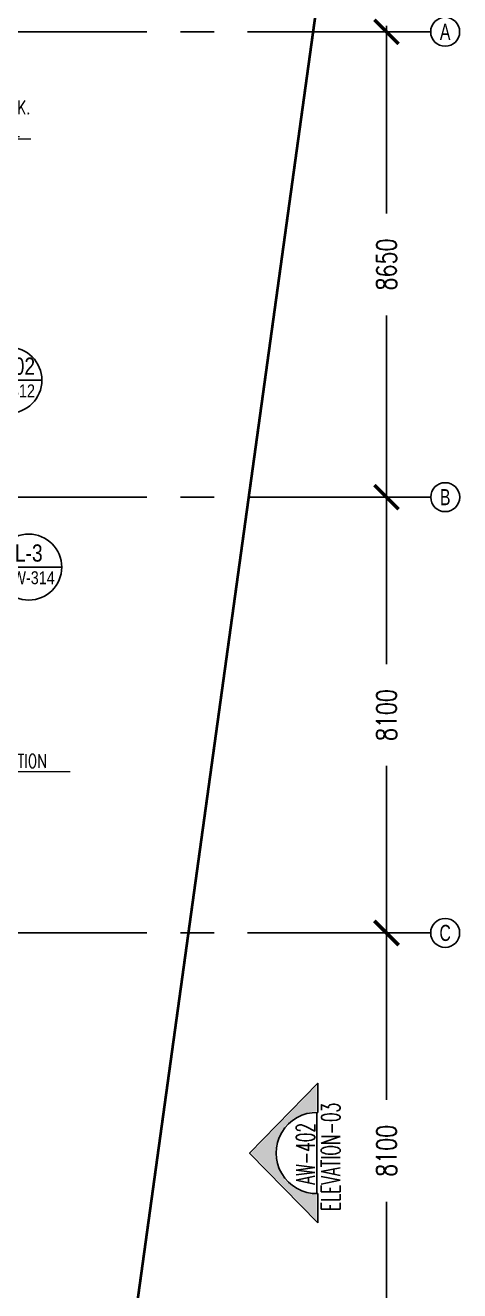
# Model space of a CAD drawing. Header units: millimetres. Extents: x -2076597 to 16308595, y -4402071 to 17875273.
# Drawn here: x -2017522 to -2009445, y -4373831 to -4350310 of the extents above; entities that cross this region are included whole.
import ezdxf
from ezdxf.enums import TextEntityAlignment as Align

# ---------------------------------------------------------------- set-up
doc = ezdxf.new("R2010")
doc.units = ezdxf.units.MM
for name, pattern in [('CENTER', [50.8, 31.75, -6.35, 6.35, -6.35]), ('CENTER2', [1.125, 0.75, -0.125, 0.125, -0.125]), ('DASHED', [19.05, 12.7, -6.35])]:
    doc.linetypes.add(name, pattern=pattern)
for name, color, linetype, lineweight in [('A- LIGHT LINE', 8, 'Continuous', 9), ('A-BOUNDARY LINES', 4, 'Continuous', 25), ('A-DETL-GENF', 92, 'Continuous', 9)]:
    doc.layers.add(name, color=color, linetype=linetype, lineweight=lineweight)
for name, color, linetype in [('A-GRIDTXT', 1, 'Continuous'), ('A-PODIUM LYT ARCH', 85, 'Continuous'), ('a-ref', 5, 'Continuous'), ('A-REFS', 3, 'DASHED'), ('A-SITE BOUNDARY', 7, 'CENTER'), ('A-TXTROOM', 3, 'Continuous'), ('La-hatch', 8, 'Continuous'), ('S-GRID', 252, 'CENTER2')]:
    doc.layers.add(name, color=color, linetype=linetype)
doc.styles.add('ARIAL', font='arial.ttf')
doc.styles.add('ARIAL-GRID', font='arial.ttf', dxfattribs={"width": 0.7, "height": 15})
doc.styles.add('DIM 100', font='romans.shx', dxfattribs={"width": 0.8})
doc.styles.add('ROMANS', font='romans.shx', dxfattribs={"width": 0.75})
doc.dimstyles.new('1_100 MJR', dxfattribs={"dimscale": 100, "dimtxt": 1.75, "dimasz": 1, "dimexe": 1, "dimexo": 0, "dimgap": 0.09, "dimtad": 0, "dimdsep": 46, "dimtxsty": 'DIM 100', "dimblk": 'ARCHTICK', "dimcen": 0.09, "dimdle": 1, "dimclrd": 8, "dimclre": 8, "dimclrt": 256, "dimazin": 0, "dimtfac": 1, "dimtofl": 0, "dimtmove": 1, "dimatfit": 3, "dimfxl": 0, "dimtolj": 1, "dimtzin": 0, "dimlwd": -1, "dimlwe": -1, "dimarcsym": 0})
doc.dimstyles.new('DIMB-200', dxfattribs={"dimscale": 150, "dimtxt": 2.5, "dimasz": 3, "dimexe": 1.5, "dimexo": 0, "dimgap": 3, "dimtad": 0, "dimtoh": 1, "dimdec": 0, "dimzin": 0, "dimdsep": 46, "dimtxsty": 'ROMANS', "dimblk": 'ARCHTICK', "dimcen": 3, "dimdle": 0.75, "dimclrd": 8, "dimclre": 8, "dimclrt": 4, "dimazin": 0, "dimtfac": 1, "dimtdec": 0, "dimtix": 1, "dimtofl": 0, "dimtmove": 2, "dimatfit": 3, "dimldrblk": 'DOT', "dimfxl": 0, "dimtolj": 1, "dimtzin": 0, "dimarcsym": 0})

# ---------------------------------------------------------------- blocks, each defined once
blk = doc.blocks.new('Family - ___-240295-0_ ground floor')
at = {"layer": 'A-SITE BOUNDARY', "ltscale": 100, "const_width": 50}
blk.add_lwpolyline([(83289, 239099), (44096, 242471), (19986, 187452), (76141, 187452)], close=True, dxfattribs=at)
blk = doc.blocks.new('_ArchTick')
at = {"color": 0, "linetype": 'ByBlock', "const_width": 0.15}
blk.add_lwpolyline([(-0.5, -0.5), (0.5, 0.5)], dxfattribs=at)
blk = doc.blocks.new('*D107')
at = {"layer": 'A-BOUNDARY LINES', "color": 8, "lineweight": -2, "transparency": 16777216}
for p, q in [((-2010806, -4350318), (-2010806, -4353810)), ((-2011486, -4350431), (-2010581, -4350431)), ((-2010806, -4359193), (-2010806, -4355701)), ((-2009983, -4359081), (-2011031, -4359081))]:
    blk.add_line(p, q, dxfattribs=at)
at = {"layer": 'Defpoints', "color": 0, "transparency": 16777216}
for p in [(-2011486, -4350431), (-2010806, -4359081), (-2009983, -4359081)]:
    blk.add_point(p, dxfattribs=at)
at = {"layer": 'A-BOUNDARY LINES', "color": 8, "lineweight": -2, "transparency": 16777216, "xscale": 450, "yscale": 450, "zscale": 450}
for p, rotation in [((-2010806, -4350431), 90), ((-2010806, -4359081), 270)]:
    blk.add_blockref('_ArchTick', p, dxfattribs=dict(at, rotation=rotation))
at = {"layer": 'A-BOUNDARY LINES', "color": 4, "transparency": 16777216, "insert": (-2010806, -4354756), "char_height": 375, "attachment_point": 5, "rotation": 90, "style": 'ROMANS'}
blk.add_mtext('\\A1;8650', dxfattribs=at)
blk = doc.blocks.new('_Dot')
at = {"color": 0, "linetype": 'ByBlock', "lineweight": -2}
blk.add_line((-0.5, 0), (-1, 0), dxfattribs=at)
at = {"color": 0, "linetype": 'ByBlock', "const_width": 0.5}
blk.add_lwpolyline([(-0.25, 0, 1), (0.25, 0, 1)], format="xyb", close=True, dxfattribs=at)
blk = doc.blocks.new('*D108')
at = {"layer": 'A-BOUNDARY LINES', "color": 8, "lineweight": -2, "transparency": 16777216}
for p, q in [((-2011486, -4359081), (-2010581, -4359081)), ((-2010806, -4358968), (-2010806, -4362185)), ((-2010806, -4367293), (-2010806, -4364076)), ((-2009983, -4367181), (-2011031, -4367181))]:
    blk.add_line(p, q, dxfattribs=at)
at = {"layer": 'Defpoints', "color": 0, "transparency": 16777216}
for p in [(-2011486, -4359081), (-2010806, -4367181), (-2009983, -4367181)]:
    blk.add_point(p, dxfattribs=at)
at = {"layer": 'A-BOUNDARY LINES', "color": 8, "lineweight": -2, "transparency": 16777216, "xscale": 450, "yscale": 450, "zscale": 450}
for p, rotation in [((-2010806, -4359081), 90), ((-2010806, -4367181), 270)]:
    blk.add_blockref('_ArchTick', p, dxfattribs=dict(at, rotation=rotation))
at = {"layer": 'A-BOUNDARY LINES', "color": 4, "transparency": 16777216, "insert": (-2010806, -4363131), "char_height": 375, "attachment_point": 5, "rotation": 90, "style": 'ROMANS'}
blk.add_mtext('\\A1;8100', dxfattribs=at)
blk = doc.blocks.new('*D109')
at = {"layer": 'A-BOUNDARY LINES', "color": 8, "lineweight": -2, "transparency": 16777216}
for p, q in [((-2010806, -4367068), (-2010806, -4370285)), ((-2011486, -4367181), (-2010581, -4367181)), ((-2010806, -4375393), (-2010806, -4372176)), ((-2009983, -4375281), (-2011031, -4375281))]:
    blk.add_line(p, q, dxfattribs=at)
at = {"layer": 'Defpoints', "color": 0, "transparency": 16777216}
for p in [(-2011486, -4367181), (-2010806, -4375281), (-2009983, -4375281)]:
    blk.add_point(p, dxfattribs=at)
at = {"layer": 'A-BOUNDARY LINES', "color": 8, "lineweight": -2, "transparency": 16777216, "xscale": 450, "yscale": 450, "zscale": 450}
for p, rotation in [((-2010806, -4367181), 90), ((-2010806, -4375281), 270)]:
    blk.add_blockref('_ArchTick', p, dxfattribs=dict(at, rotation=rotation))
at = {"layer": 'A-BOUNDARY LINES', "color": 4, "transparency": 16777216, "insert": (-2010806, -4371231), "char_height": 375, "attachment_point": 5, "rotation": 90, "style": 'ROMANS'}
blk.add_mtext('\\A1;8100', dxfattribs=at)
blk = doc.blocks.new('GRNO')
at = {"layer": 'A-GRIDTXT', "color": 8}
blk.add_circle((0, 0), 450, dxfattribs=at)
at = {"layer": 'A-GRIDTXT', "style": 'ARIAL-GRID', "width": 0.7}
blk.add_attdef('01', text='', height=350, dxfattribs=at).set_placement((0, 0), align=Align.MIDDLE_CENTER)
blk = doc.blocks.new('REF')
at = {"layer": 'a-ref'}
blk.add_arc((0, 0), 766, 0, 180, dxfattribs=at)
at = {"layer": 'A-REFS'}
blk.add_line((-766, 0), (766, 0), dxfattribs=at)
at = {"layer": 'A-REFS', "color": 10, "linetype": 'Continuous', "style": 'ARIAL', "width": 0.8}
blk.add_attdef('01', text='', height=400, dxfattribs=at).set_placement((0, 328), align=Align.MIDDLE_CENTER)
blk.add_attdef('AW-305', text='', height=300, dxfattribs=at).set_placement((0, -246), align=Align.MIDDLE)

msp = doc.modelspace()

# ---------------------------------------------------------------- hatches: boundary and pattern name
at = {"layer": 'a-ref'}
msp.add_hatch(color=66, dxfattribs=at).paths.add_polyline_path([(-2013324.8, -4371272), (-2012102.9, -4370018.6), (-2012102.9, -4370499.2, 1), (-2012102.9, -4372044.8), (-2012102.9, -4372525.5)])

# ---------------------------------------------------------------- linework, layer by layer
at = {"layer": 'a-ref', "color": 3, "linetype": 'Continuous', "ltscale": 1000}
msp.add_lwpolyline([(-2012084.7, -4372570.3), (-2012084.7, -4372026.4, -1.0244516), (-2012084.7, -4370517.7), (-2012084.7, -4369973.8), (-2013350.3, -4371272)], format="xyb", close=True, dxfattribs=at)
at = {"layer": 'a-ref'}
for centre in [(-2017826.3, -4356907.8), (-2017457.3, -4360381.1)]:
    msp.add_arc(centre, 613, 180, 0, dxfattribs=at)
at = {"layer": 'La-hatch', "ltscale": 0.1}
msp.add_line((-2012103, -4370517.9), (-2012103, -4372026.6), dxfattribs=at)
at = {"layer": 'S-GRID', "ltscale": 5000}
for p, q in [((-2075262.6, -4350430.5), (-2009983.3, -4350430.5)), ((-2075262.6, -4359080.5), (-2009983.3, -4359080.5)), ((-2075262.6, -4367180.5), (-2009983.3, -4367180.5))]:
    msp.add_line(p, q, dxfattribs=at)

# ---------------------------------------------------------------- block references
at = {"layer": 'A-DETL-GENF', "color": 8}
msp.add_blockref('Family - ___-240295-0_ ground floor', (-2094762.5, -4584492.9), dxfattribs=at)
at = {"layer": 'A-PODIUM LYT ARCH'}
ref = msp.add_blockref('GRNO', (-2009715.6, -4350430.5), dxfattribs=dict(at, xscale=0.5979073243647236, yscale=0.5979073243647236, zscale=0.5979073243647236))
ref.add_attrib('01', 'A', dxfattribs={"layer": 'A-GRIDTXT', "height": 299, "style": 'ARIAL-GRID', "width": 0.7}).set_placement((-2009715.6, -4350430.5), align=Align.MIDDLE_CENTER)
ref = msp.add_blockref('GRNO', (-2009714.3, -4359080.5), dxfattribs=dict(at, xscale=0.5979073243647236, yscale=0.5979073243647236, zscale=0.5979073243647236))
ref.add_attrib('01', 'B', dxfattribs={"layer": 'A-GRIDTXT', "height": 299, "style": 'ARIAL-GRID', "width": 0.7}).set_placement((-2009714.3, -4359080.5), align=Align.MIDDLE_CENTER)
ref = msp.add_blockref('GRNO', (-2009715.6, -4367180.2), dxfattribs=dict(at, xscale=0.5979073243647236, yscale=0.5979073243647236, zscale=0.5979073243647236))
ref.add_attrib('01', 'C', dxfattribs={"layer": 'A-GRIDTXT', "height": 299, "style": 'ARIAL-GRID', "width": 0.7}).set_placement((-2009715.6, -4367180.2), align=Align.MIDDLE_CENTER)
at = {"layer": 'A-REFS', "xscale": 0.8, "yscale": 0.8, "zscale": 0.8}
for p, values in [((-2017826.3, -4356907.8), {'01': 'ST-02', 'AW-305': 'AW-312'}), ((-2017457.3, -4360381.1), {'01': 'L-3', 'AW-305': 'AW-314'})]:
    msp.add_blockref('REF', p, dxfattribs=at).add_auto_attribs(values)

# ---------------------------------------------------------------- texts
at = {"layer": 'A-TXTROOM', "style": 'ROMANS', "width": 0.6}
for s, height, p in [('ELEVATION-03', 347.319, (-2011670.6, -4372348.8)), ('AW-402', 347.32, (-2012139.5, -4371856.3))]:
    msp.add_text(s, height=height, rotation=89.99444, dxfattribs=at).set_placement(p)
at = {"layer": 'A-TXTROOM', "char_height": 250.282, "width": 3684.893, "attachment_point": 1, "style": 'ROMANS'}
for s, insert in [('\\pi988.8;200MM THK. \\P\\pi1216.7;FIN WALL ', (-2019967, -4351708.3, 0)), ('\\pi599.97;SLAB PROJECTION ', (-2019975.5, -4363859.2, 0))]:
    msp.add_mtext(s, dxfattribs=dict(at, insert=insert))

# ---------------------------------------------------------------- dimensions: what is measured, and where the dimension line sits
at = {"layer": 'A-BOUNDARY LINES'}
for base, p1, p2, picture, middle in [((-2010806.5, -4359080.5), (-2011486, -4350430.5), (-2009983.3, -4359080.5), '*D107', (-2010806.5, -4354755.5)), ((-2010806.5, -4367180.5), (-2011486, -4359080.5), (-2009983.3, -4367180.5), '*D108', (-2010806.5, -4363130.5)), ((-2010806.5, -4375280.5), (-2011486, -4367180.5), (-2009983.3, -4375280.5), '*D109', (-2010806.5, -4371230.5))]:
    dim = msp.add_linear_dim(base=base, p1=p1, p2=p2, angle=90, dimstyle='DIMB-200', dxfattribs=at)
    dim.commit()
    dim.dimension.update_dxf_attribs({"geometry": picture, "text_midpoint": middle})

# ---------------------------------------------------------------- leaders
at = {"layer": 'A- LIGHT LINE'}
for points in [[(-2019594.4, -4352422.9), (-2017421, -4352422.9)], [(-2020785.8, -4364178.7), (-2016689.1, -4364178.7)]]:
    msp.add_leader(points, dimstyle='1_100 MJR', dxfattribs=at)

doc.saveas('drawing.dxf')
